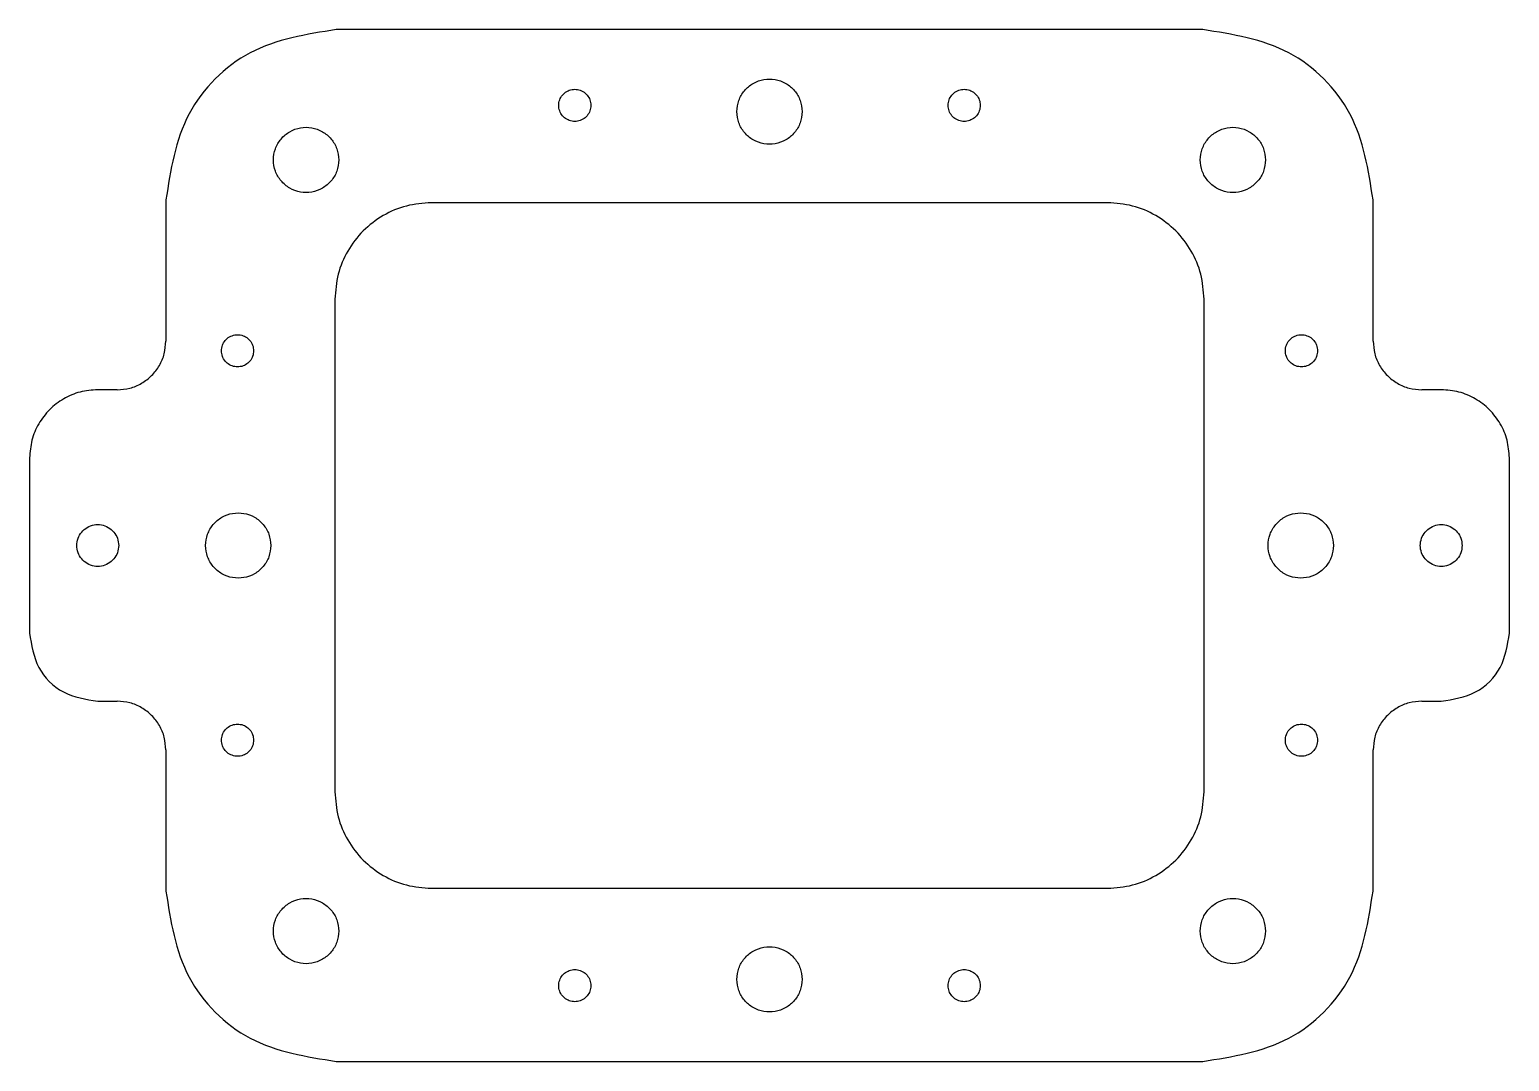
# Model space of a CAD drawing. Extents: x -76 to 76, y -53 to 53.
import ezdxf

# ---------------------------------------------------------------- set-up
doc = ezdxf.new("R2010")
doc.units = 0
doc.layers.get('0').update_dxf_attribs({"linetype": 'CONTINUOUS'})

msp = doc.modelspace()

# ---------------------------------------------------------------- linework, layer by layer
at = {"color": 7}
for p, q in [((44.5, 53), (-44.5, 53)), ((-18.35, 45.215), (-18.35, 45.215)), ((3.35, 44.57), (3.35, 44.57)), ((21.65, 45.215), (21.65, 45.215)), ((-44.25, 39.61), (-44.25, 39.61)), ((50.95, 39.61), (50.95, 39.61)), ((-62, 35.5), (-62, 21)), ((34.72, 35.215), (-34.72, 35.215)), ((62, 21), (62, 35.5)), ((-44.64, 25.295), (-44.64, -25.295)), ((44.64, -25.295), (44.64, 25.295)), ((-52.99, 20), (-52.99, 20)), ((56.29, 20), (56.29, 20)), ((-67, 16), (-69, 16)), ((69, 16), (67, 16)), ((-76, 9), (-76, -9)), ((76, -9), (76, 9)), ((-66.85, 0), (-66.85, 0)), ((-51.22, 0), (-51.22, 0)), ((57.92, 0), (57.92, 0)), ((71.15, 0), (71.15, 0)), ((-69, -16), (-67, -16)), ((67, -16), (69, -16)), ((-62, -21), (-62, -35.5)), ((-52.99, -20), (-52.99, -20)), ((56.29, -20), (56.29, -20)), ((62, -35.5), (62, -21)), ((-34.72, -35.215), (34.72, -35.215)), ((-44.25, -39.61), (-44.25, -39.61)), ((50.95, -39.61), (50.95, -39.61)), ((-18.35, -45.215), (-18.35, -45.215)), ((3.35, -44.57), (3.35, -44.57)), ((21.65, -45.215), (21.65, -45.215)), ((-44.5, -53), (44.5, -53))]:
    msp.add_line(p, q, dxfattribs=at)
for points, knots in [([(-44.5, 53), (-47.566452, 52.51866), (-53.608406, 51.570255), (-60.570255, 44.608406), (-61.518659, 38.566452), (-62, 35.5)], [0, 0, 0, 0, 9.150035, 18.028682, 27.178717, 27.178717, 27.178717, 27.178717]), ([(62, 35.5), (61.518659, 38.566452), (60.570255, 44.608406), (53.608406, 51.570255), (47.566452, 52.51866), (44.5, 53)], [0, 0, 0, 0, 9.150035, 18.028682, 27.178717, 27.178717, 27.178717, 27.178717]), ([(3.35, 44.57), (3.309974, 44.961664), (3.230496, 45.739387), (2.613873, 46.767159), (1.711032, 47.531281), (0.593033, 47.936546), (-0.59329, 47.936546), (-1.709722, 47.531281), (-2.618815, 46.767159), (-3.212209, 45.739387), (-3.419392, 44.57), (-3.212209, 43.400613), (-2.618815, 42.372841), (-1.709722, 41.608719), (-0.59329, 41.203454), (0.593033, 41.203454), (1.711032, 41.608719), (2.613873, 42.372841), (3.230496, 43.400613), (3.309974, 44.178336), (3.35, 44.57)], [0, 0, 0, 0, 1.16903, 2.321329, 3.490359, 4.659389, 5.811688, 6.980718, 8.149747, 9.302047, 10.471076, 11.640106, 12.792405, 13.961435, 15.130465, 16.282764, 17.451794, 18.620824, 19.773123, 20.942153, 20.942153, 20.942153, 20.942153]), ([(-18.35, 45.215), (-18.369645, 45.407968), (-18.408653, 45.791143), (-18.712309, 46.297581), (-19.157042, 46.674123), (-19.70783, 46.873836), (-20.292296, 46.873836), (-20.842315, 46.674123), (-21.290117, 46.297581), (-21.582371, 45.791143), (-21.684058, 45.215), (-21.582371, 44.638857), (-21.290117, 44.132419), (-20.842315, 43.755876), (-20.292296, 43.556164), (-19.70783, 43.556164), (-19.157042, 43.755876), (-18.712309, 44.132419), (-18.408653, 44.638857), (-18.369645, 45.022031), (-18.35, 45.215)], [0, 0, 0, 0, 0.575942, 1.143638, 1.71958, 2.295522, 2.863218, 3.43916, 4.015102, 4.582798, 5.15874, 5.734682, 6.302378, 6.87832, 7.454262, 8.021958, 8.5979, 9.173842, 9.741538, 10.31748, 10.31748, 10.31748, 10.31748]), ([(21.65, 45.215), (21.630355, 45.407968), (21.591346, 45.791143), (21.287691, 46.297581), (20.842957, 46.674123), (20.29217, 46.873836), (19.707704, 46.873836), (19.157685, 46.674123), (18.709883, 46.297581), (18.417629, 45.791143), (18.315942, 45.215), (18.417629, 44.638857), (18.709883, 44.132419), (19.157685, 43.755876), (19.707704, 43.556164), (20.29217, 43.556164), (20.842957, 43.755876), (21.287691, 44.132419), (21.591346, 44.638857), (21.630355, 45.022031), (21.65, 45.215)], [0, 0, 0, 0, 0.575942, 1.143638, 1.71958, 2.295522, 2.863218, 3.43916, 4.015102, 4.582798, 5.15874, 5.734682, 6.302378, 6.87832, 7.454262, 8.021958, 8.5979, 9.173842, 9.741538, 10.31748, 10.31748, 10.31748, 10.31748]), ([(-44.25, 39.61), (-44.289927, 40.001749), (-44.36921, 40.779638), (-44.985755, 41.807727), (-45.888668, 42.572111), (-47.006855, 42.977525), (-48.193401, 42.977525), (-49.310026, 42.572111), (-50.219175, 41.807727), (-50.812549, 40.779638), (-51.019221, 39.61), (-50.812549, 38.440362), (-50.219175, 37.412273), (-49.310026, 36.647889), (-48.193401, 36.242475), (-47.006855, 36.242475), (-45.888668, 36.647889), (-44.985755, 37.412273), (-44.36921, 38.440362), (-44.289927, 39.218251), (-44.25, 39.61)], [0, 0, 0, 0, 1.169246, 2.321752, 3.490997, 4.660243, 5.812749, 6.981994, 8.15124, 9.303746, 10.472992, 11.642237, 12.794743, 13.963989, 15.133234, 16.28574, 17.454986, 18.624232, 19.776738, 20.945983, 20.945983, 20.945983, 20.945983]), ([(50.95, 39.61), (50.910073, 40.001749), (50.830791, 40.779638), (50.214245, 41.807727), (49.311332, 42.572111), (48.193145, 42.977525), (47.006599, 42.977525), (45.889974, 42.572111), (44.980825, 41.807727), (44.387451, 40.779638), (44.180779, 39.61), (44.387451, 38.440362), (44.980825, 37.412273), (45.889974, 36.647889), (47.006599, 36.242475), (48.193145, 36.242475), (49.311332, 36.647889), (50.214245, 37.412273), (50.830791, 38.440362), (50.910073, 39.218251), (50.95, 39.61)], [0, 0, 0, 0, 1.169246, 2.321752, 3.490997, 4.660243, 5.812749, 6.981994, 8.15124, 9.303746, 10.472992, 11.642237, 12.794743, 13.963989, 15.133234, 16.28574, 17.454986, 18.624232, 19.776738, 20.945983, 20.945983, 20.945983, 20.945983]), ([(-34.72, 35.215), (-35.588131, 35.148871), (-37.31721, 35.01716), (-39.736114, 33.976302), (-41.817739, 32.392739), (-43.401302, 30.311114), (-44.44216, 27.89221), (-44.573871, 26.163131), (-44.64, 25.295)], [0, 0, 0, 0, 2.596807, 5.172124, 7.768931, 10.365738, 12.941055, 15.537862, 15.537862, 15.537862, 15.537862]), ([(44.64, 25.295), (44.573871, 26.163131), (44.44216, 27.89221), (43.401302, 30.311114), (41.817739, 32.392739), (39.736114, 33.976302), (37.31721, 35.01716), (35.588131, 35.148871), (34.72, 35.215)], [0, 0, 0, 0, 2.596807, 5.172124, 7.768931, 10.365738, 12.941055, 15.537862, 15.537862, 15.537862, 15.537862]), ([(-52.99, 20), (-53.009645, 20.192969), (-53.048654, 20.576143), (-53.352309, 21.082581), (-53.797043, 21.459124), (-54.34783, 21.658836), (-54.932296, 21.658836), (-55.482315, 21.459124), (-55.930117, 21.082581), (-56.222371, 20.576143), (-56.324058, 20), (-56.222371, 19.423857), (-55.930117, 18.917419), (-55.482315, 18.540876), (-54.932296, 18.341164), (-54.34783, 18.341164), (-53.797043, 18.540876), (-53.352309, 18.917419), (-53.048654, 19.423857), (-53.009645, 19.807031), (-52.99, 20)], [0, 0, 0, 0, 0.575942, 1.143638, 1.71958, 2.295522, 2.863218, 3.43916, 4.015102, 4.582798, 5.15874, 5.734682, 6.302378, 6.87832, 7.454262, 8.021958, 8.5979, 9.173842, 9.741538, 10.31748, 10.31748, 10.31748, 10.31748]), ([(56.29, 20), (56.270355, 20.192969), (56.231347, 20.576143), (55.927691, 21.082581), (55.482958, 21.459124), (54.93217, 21.658836), (54.347704, 21.658836), (53.797685, 21.459124), (53.349883, 21.082581), (53.057629, 20.576143), (52.955942, 20), (53.057629, 19.423857), (53.349883, 18.917419), (53.797685, 18.540876), (54.347704, 18.341164), (54.93217, 18.341164), (55.482958, 18.540876), (55.927691, 18.917419), (56.231347, 19.423857), (56.270355, 19.807031), (56.29, 20)], [0, 0, 0, 0, 0.575942, 1.143638, 1.71958, 2.295522, 2.863218, 3.43916, 4.015102, 4.582798, 5.15874, 5.734682, 6.302378, 6.87832, 7.454262, 8.021958, 8.5979, 9.173842, 9.741538, 10.31748, 10.31748, 10.31748, 10.31748]), ([(-67, 16), (-66.562434, 16.033331), (-65.690922, 16.099718), (-64.471717, 16.624344), (-63.42251, 17.42251), (-62.624344, 18.471717), (-62.099718, 19.690922), (-62.033331, 20.562434), (-62, 21)], [0, 0, 0, 0, 1.308874, 2.606917, 3.915792, 5.224666, 6.522709, 7.831584, 7.831584, 7.831584, 7.831584]), ([(62, 21), (62.033331, 20.562434), (62.099718, 19.690922), (62.624344, 18.471717), (63.42251, 17.42251), (64.471717, 16.624344), (65.690922, 16.099718), (66.562434, 16.033331), (67, 16)], [0, 0, 0, 0, 1.308874, 2.606917, 3.915792, 5.224666, 6.522709, 7.831584, 7.831584, 7.831584, 7.831584]), ([(-69, 16), (-69.612593, 15.953336), (-70.832709, 15.860395), (-72.539597, 15.125919), (-74.008485, 14.008485), (-75.125919, 12.539597), (-75.860395, 10.832709), (-75.953336, 9.612593), (-76, 9)], [0, 0, 0, 0, 1.832424, 3.649684, 5.482109, 7.314533, 9.131793, 10.964217, 10.964217, 10.964217, 10.964217]), ([(76, 9), (75.953336, 9.612593), (75.860395, 10.832709), (75.125919, 12.539597), (74.008485, 14.008485), (72.539597, 15.125919), (70.832709, 15.860395), (69.612593, 15.953336), (69, 16)], [0, 0, 0, 0, 1.832424, 3.649684, 5.482109, 7.314533, 9.131793, 10.964217, 10.964217, 10.964217, 10.964217]), ([(-51.22, 0), (-51.259927, 0.391749), (-51.339209, 1.169637), (-51.955755, 2.197727), (-52.858668, 2.96211), (-53.976855, 3.367525), (-55.163401, 3.367525), (-56.280026, 2.96211), (-57.189175, 2.197727), (-57.782549, 1.169637), (-57.989221, 0), (-57.782549, -1.169638), (-57.189175, -2.197727), (-56.280026, -2.962111), (-55.163401, -3.367525), (-53.976855, -3.367525), (-52.858668, -2.962111), (-51.955755, -2.197727), (-51.339209, -1.169638), (-51.259927, -0.391749), (-51.22, 0)], [0, 0, 0, 0, 1.169246, 2.321752, 3.490997, 4.660243, 5.812749, 6.981994, 8.15124, 9.303746, 10.472992, 11.642237, 12.794743, 13.963989, 15.133234, 16.28574, 17.454986, 18.624232, 19.776738, 20.945983, 20.945983, 20.945983, 20.945983]), ([(57.92, 0), (57.880073, 0.391749), (57.80079, 1.169637), (57.184244, 2.197727), (56.281332, 2.96211), (55.163145, 3.367525), (53.976599, 3.367525), (52.859974, 2.96211), (51.950825, 2.197727), (51.357451, 1.169637), (51.150779, 0), (51.357451, -1.169638), (51.950825, -2.197727), (52.859974, -2.962111), (53.976599, -3.367525), (55.163145, -3.367525), (56.281332, -2.962111), (57.184244, -2.197727), (57.80079, -1.169638), (57.880073, -0.391749), (57.92, 0)], [0, 0, 0, 0, 1.169246, 2.321752, 3.490997, 4.660243, 5.812749, 6.981994, 8.15124, 9.303746, 10.472992, 11.642237, 12.794743, 13.963989, 15.133234, 16.28574, 17.454986, 18.624232, 19.776738, 20.945983, 20.945983, 20.945983, 20.945983]), ([(-66.85, 0), (-66.875688, 0.251366), (-66.926697, 0.750502), (-67.32244, 1.410117), (-67.901875, 1.900524), (-68.619397, 2.160619), (-69.380768, 2.160619), (-70.097284, 1.900524), (-70.680732, 1.410117), (-71.061567, 0.750502), (-71.194535, 0), (-71.061567, -0.750502), (-70.680732, -1.410117), (-70.097284, -1.900524), (-69.380768, -2.160619), (-68.619397, -2.160619), (-67.901875, -1.900524), (-67.32244, -1.410117), (-66.926697, -0.750502), (-66.875688, -0.251367), (-66.85, 0)], [0, 0, 0, 0, 0.750273, 1.489808, 2.240081, 2.990354, 3.729889, 4.480162, 5.230435, 5.96997, 6.720243, 7.470516, 8.210051, 8.960324, 9.710597, 10.450132, 11.200405, 11.950678, 12.690213, 13.440486, 13.440486, 13.440486, 13.440486]), ([(71.15, 0), (71.124312, 0.251366), (71.073303, 0.750502), (70.67756, 1.410117), (70.098125, 1.900524), (69.380603, 2.160619), (68.619232, 2.160619), (67.902716, 1.900524), (67.319268, 1.410117), (66.938433, 0.750502), (66.805465, 0), (66.938433, -0.750502), (67.319268, -1.410117), (67.902716, -1.900524), (68.619232, -2.160619), (69.380603, -2.160619), (70.098125, -1.900524), (70.67756, -1.410117), (71.073303, -0.750502), (71.124312, -0.251367), (71.15, 0)], [0, 0, 0, 0, 0.750273, 1.489808, 2.240081, 2.990354, 3.729889, 4.480162, 5.230435, 5.96997, 6.720243, 7.470516, 8.210051, 8.960324, 9.710597, 10.450132, 11.200405, 11.950678, 12.690213, 13.440486, 13.440486, 13.440486, 13.440486]), ([(-76, -9), (-75.807464, -10.226581), (-75.428102, -12.643362), (-72.643362, -15.428102), (-70.226581, -15.807464), (-69, -16)], [0, 0, 0, 0, 3.660014, 7.211473, 10.871487, 10.871487, 10.871487, 10.871487]), ([(69, -16), (70.226581, -15.807464), (72.643362, -15.428102), (75.428102, -12.643362), (75.807464, -10.226581), (76, -9)], [0, 0, 0, 0, 3.660014, 7.211473, 10.871487, 10.871487, 10.871487, 10.871487]), ([(-62, -21), (-62.033331, -20.562434), (-62.099718, -19.690922), (-62.624344, -18.471717), (-63.42251, -17.42251), (-64.471717, -16.624344), (-65.690922, -16.099718), (-66.562434, -16.033331), (-67, -16)], [0, 0, 0, 0, 1.308874, 2.606918, 3.915792, 5.224666, 6.52271, 7.831584, 7.831584, 7.831584, 7.831584]), ([(67, -16), (66.562434, -16.033331), (65.690922, -16.099718), (64.471717, -16.624344), (63.42251, -17.42251), (62.624344, -18.471717), (62.099718, -19.690922), (62.033331, -20.562434), (62, -21)], [0, 0, 0, 0, 1.308874, 2.606918, 3.915792, 5.224666, 6.52271, 7.831584, 7.831584, 7.831584, 7.831584]), ([(-52.99, -20), (-53.009645, -19.807031), (-53.048654, -19.423857), (-53.352309, -18.917418), (-53.797043, -18.540876), (-54.34783, -18.341164), (-54.932296, -18.341164), (-55.482315, -18.540876), (-55.930117, -18.917418), (-56.222371, -19.423857), (-56.324058, -20), (-56.222371, -20.576142), (-55.930117, -21.082581), (-55.482315, -21.459123), (-54.932296, -21.658836), (-54.34783, -21.658836), (-53.797043, -21.459123), (-53.352309, -21.082581), (-53.048654, -20.576142), (-53.009645, -20.192968), (-52.99, -20)], [0, 0, 0, 0, 0.575942, 1.143638, 1.71958, 2.295522, 2.863218, 3.43916, 4.015102, 4.582798, 5.15874, 5.734682, 6.302378, 6.87832, 7.454262, 8.021958, 8.5979, 9.173842, 9.741538, 10.31748, 10.31748, 10.31748, 10.31748]), ([(56.29, -20), (56.270355, -19.807031), (56.231347, -19.423857), (55.927691, -18.917418), (55.482958, -18.540876), (54.93217, -18.341164), (54.347704, -18.341164), (53.797685, -18.540876), (53.349883, -18.917418), (53.057629, -19.423857), (52.955942, -20), (53.057629, -20.576142), (53.349883, -21.082581), (53.797685, -21.459123), (54.347704, -21.658836), (54.93217, -21.658836), (55.482958, -21.459123), (55.927691, -21.082581), (56.231347, -20.576142), (56.270355, -20.192968), (56.29, -20)], [0, 0, 0, 0, 0.575942, 1.143638, 1.71958, 2.295522, 2.863218, 3.43916, 4.015102, 4.582798, 5.15874, 5.734682, 6.302378, 6.87832, 7.454262, 8.021958, 8.5979, 9.173842, 9.741538, 10.31748, 10.31748, 10.31748, 10.31748]), ([(-44.64, -25.295), (-44.573871, -26.163131), (-44.44216, -27.89221), (-43.401302, -30.311114), (-41.817739, -32.392739), (-39.736114, -33.976302), (-37.31721, -35.01716), (-35.588131, -35.148871), (-34.72, -35.215)], [0, 0, 0, 0, 2.596807, 5.172124, 7.768931, 10.365738, 12.941055, 15.537862, 15.537862, 15.537862, 15.537862]), ([(34.72, -35.215), (35.588131, -35.148871), (37.31721, -35.01716), (39.736114, -33.976302), (41.817739, -32.392739), (43.401302, -30.311114), (44.44216, -27.89221), (44.573871, -26.163131), (44.64, -25.295)], [0, 0, 0, 0, 2.596807, 5.172124, 7.768931, 10.365738, 12.941055, 15.537862, 15.537862, 15.537862, 15.537862]), ([(-62, -35.5), (-61.518659, -38.566452), (-60.570255, -44.608406), (-53.608406, -51.570255), (-47.566452, -52.51866), (-44.5, -53)], [0, 0, 0, 0, 9.150035, 18.028682, 27.178717, 27.178717, 27.178717, 27.178717]), ([(-44.25, -39.61), (-44.289927, -39.218251), (-44.36921, -38.440362), (-44.985755, -37.412273), (-45.888668, -36.647889), (-47.006855, -36.242475), (-48.193401, -36.242475), (-49.310026, -36.647889), (-50.219175, -37.412273), (-50.812549, -38.440362), (-51.019221, -39.61), (-50.812549, -40.779637), (-50.219175, -41.807727), (-49.310026, -42.57211), (-48.193401, -42.977524), (-47.006855, -42.977524), (-45.888668, -42.57211), (-44.985755, -41.807727), (-44.36921, -40.779637), (-44.289927, -40.001749), (-44.25, -39.61)], [0, 0, 0, 0, 1.169246, 2.321752, 3.490997, 4.660243, 5.812749, 6.981994, 8.15124, 9.303746, 10.472992, 11.642237, 12.794743, 13.963989, 15.133234, 16.28574, 17.454986, 18.624232, 19.776738, 20.945983, 20.945983, 20.945983, 20.945983]), ([(50.95, -39.61), (50.910073, -39.218251), (50.830791, -38.440362), (50.214245, -37.412273), (49.311332, -36.647889), (48.193145, -36.242475), (47.006599, -36.242475), (45.889974, -36.647889), (44.980825, -37.412273), (44.387451, -38.440362), (44.180779, -39.61), (44.387451, -40.779637), (44.980825, -41.807727), (45.889974, -42.57211), (47.006599, -42.977524), (48.193145, -42.977524), (49.311332, -42.57211), (50.214245, -41.807727), (50.830791, -40.779637), (50.910073, -40.001749), (50.95, -39.61)], [0, 0, 0, 0, 1.169246, 2.321752, 3.490997, 4.660243, 5.812749, 6.981994, 8.15124, 9.303746, 10.472992, 11.642237, 12.794743, 13.963989, 15.133234, 16.28574, 17.454986, 18.624232, 19.776738, 20.945983, 20.945983, 20.945983, 20.945983]), ([(44.5, -53), (47.566452, -52.51866), (53.608406, -51.570255), (60.570255, -44.608406), (61.518659, -38.566452), (62, -35.5)], [0, 0, 0, 0, 9.150035, 18.028682, 27.178717, 27.178717, 27.178717, 27.178717]), ([(3.35, -44.57), (3.309974, -44.178336), (3.230496, -43.400613), (2.613873, -42.372841), (1.711032, -41.608719), (0.593033, -41.203454), (-0.59329, -41.203454), (-1.709722, -41.608719), (-2.618815, -42.372841), (-3.212209, -43.400613), (-3.419392, -44.57), (-3.212209, -45.739387), (-2.618815, -46.76716), (-1.709722, -47.531282), (-0.59329, -47.936546), (0.593033, -47.936546), (1.711032, -47.531282), (2.613873, -46.76716), (3.230496, -45.739387), (3.309974, -44.961664), (3.35, -44.57)], [0, 0, 0, 0, 1.16903, 2.321329, 3.490359, 4.659389, 5.811688, 6.980718, 8.149747, 9.302047, 10.471076, 11.640106, 12.792405, 13.961435, 15.130465, 16.282764, 17.451794, 18.620824, 19.773123, 20.942153, 20.942153, 20.942153, 20.942153]), ([(-18.35, -45.215), (-18.369645, -45.022032), (-18.408653, -44.638857), (-18.712309, -44.132419), (-19.157042, -43.755877), (-19.70783, -43.556164), (-20.292296, -43.556164), (-20.842315, -43.755877), (-21.290117, -44.132419), (-21.582371, -44.638857), (-21.684058, -45.215), (-21.582371, -45.791143), (-21.290117, -46.297582), (-20.842315, -46.674124), (-20.292296, -46.873836), (-19.70783, -46.873836), (-19.157042, -46.674124), (-18.712309, -46.297582), (-18.408653, -45.791143), (-18.369645, -45.407969), (-18.35, -45.215)], [0, 0, 0, 0, 0.575942, 1.143638, 1.71958, 2.295522, 2.863218, 3.43916, 4.015102, 4.582798, 5.15874, 5.734682, 6.302378, 6.87832, 7.454262, 8.021958, 8.5979, 9.173842, 9.741538, 10.31748, 10.31748, 10.31748, 10.31748]), ([(21.65, -45.215), (21.630355, -45.022032), (21.591346, -44.638857), (21.287691, -44.132419), (20.842957, -43.755877), (20.29217, -43.556164), (19.707704, -43.556164), (19.157685, -43.755877), (18.709883, -44.132419), (18.417629, -44.638857), (18.315942, -45.215), (18.417629, -45.791143), (18.709883, -46.297582), (19.157685, -46.674124), (19.707704, -46.873836), (20.29217, -46.873836), (20.842957, -46.674124), (21.287691, -46.297582), (21.591346, -45.791143), (21.630355, -45.407969), (21.65, -45.215)], [0, 0, 0, 0, 0.575942, 1.143638, 1.71958, 2.295522, 2.863218, 3.43916, 4.015102, 4.582798, 5.15874, 5.734682, 6.302378, 6.87832, 7.454262, 8.021958, 8.5979, 9.173842, 9.741538, 10.31748, 10.31748, 10.31748, 10.31748])]:
    msp.add_open_spline(points, degree=3, knots=knots, dxfattribs=at)

doc.saveas('drawing.dxf')
